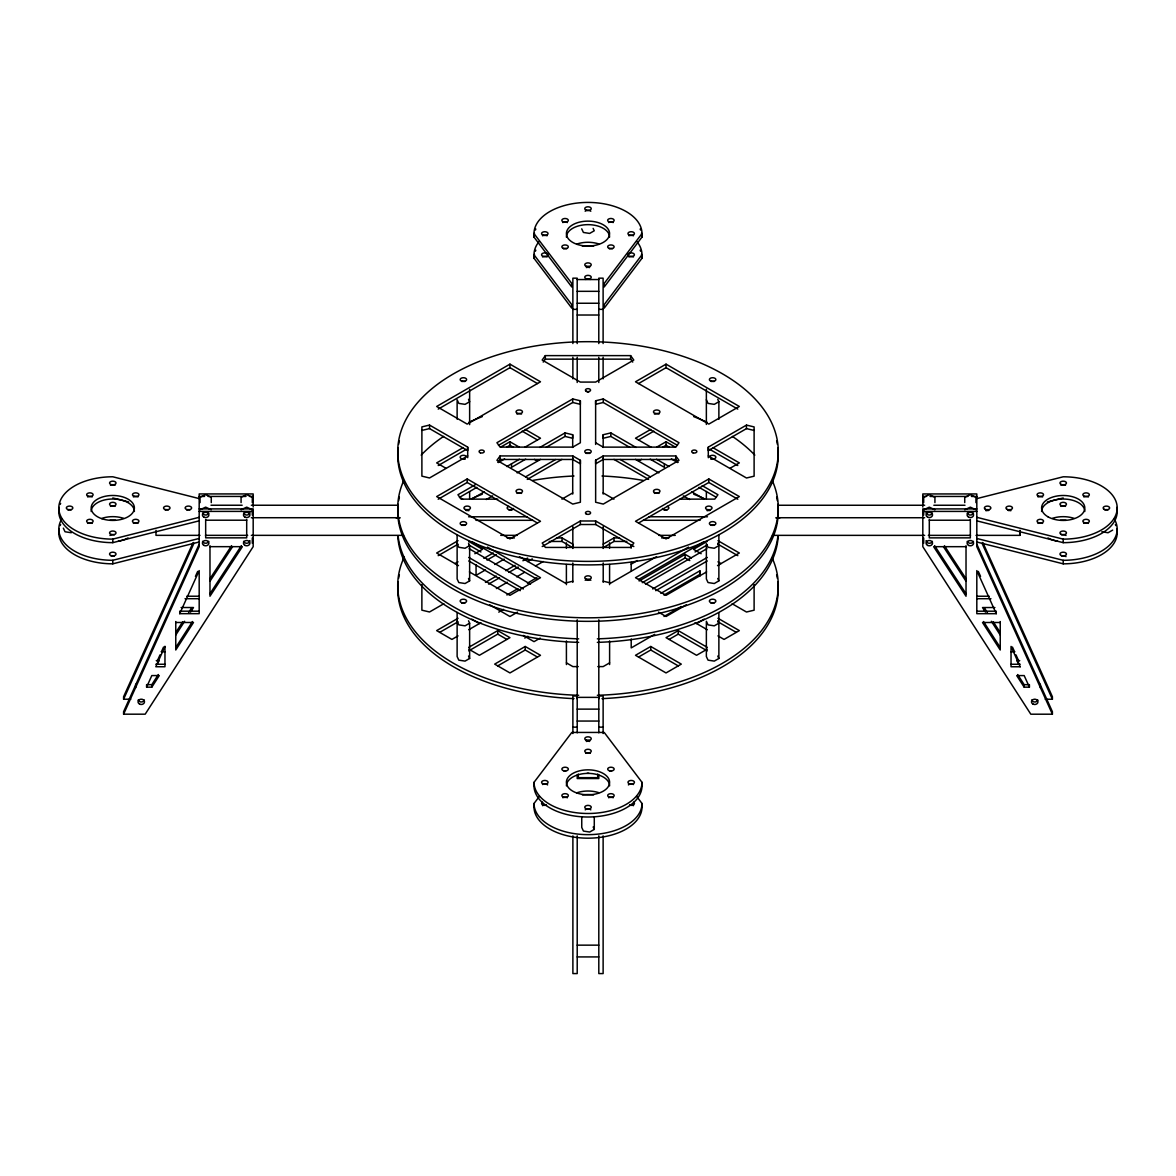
<?xml version="1.0" encoding="UTF-8"?>
<svg xmlns="http://www.w3.org/2000/svg" width="1176" height="1176" viewBox="0 0 1176 1176"><rect width="100%" height="100%" fill="white"/><g stroke="black" fill="none" stroke-linecap="round" stroke-linejoin="round"><path stroke-width="1.5" d="M572.815 582.37L572.815 563.025M572.83 548.472L572.83 526.642M577.21 698.867L577.21 619.796M598.805 698.867L598.805 619.796M603.17 494.067L603.185 458.361M603.185 447.453L603.185 434.738L610.829 432.9L636.025 447.439M976.007 535.359L1020.018 535.359L1020.018 530.655M193.187 542.474L123.598 696.721L123.598 699.22L130.786 699.22M123.598 699.22L193.937 543.312M199.185 544.165L123.598 711.686L123.598 714.185L145.192 714.185L253.178 546.664L253.178 508.899L199.185 508.899M123.598 714.185L199.185 546.664L199.185 493.935L253.178 493.935L253.178 507.003M157.202 661.132L160.024 654.87M161.435 651.739L163.552 647.05M195.436 576.387L197.686 571.418M146.588 687.151L151.822 675.568L159.289 675.568L151.822 687.151L146.588 687.151L146.588 684.653L151.822 684.653L158.348 674.524M179.737 613.666L199.185 570.595L199.185 613.666L179.737 613.666L179.737 611.182L199.185 611.182M175.768 632.541L182.662 621.839M188.572 612.667L191.526 608.08M157.422 663.499L159.289 660.603L156.29 660.603M175.768 635.025L184.632 621.281M190.541 612.108L193.496 607.522L181.089 607.522M175.768 647.506L192.511 621.516M209.975 578.754L231.584 545.723M209.975 581.253L232.554 546.708M209.975 593.718L241.389 545.664M545.326 355.622L542.165 360.032L580.341 382.082L595.615 382.082L633.79 360.032L630.63 355.622L545.326 355.622L545.326 359.15L543.209 362.09M500.094 455.935L496.933 460.33L572.741 504.078L580.385 502.24L580.371 460.301L572.8 455.935L500.094 455.935L500.094 459.463L497.992 462.389M641.978 233.583L604.185 283.46L604.185 286.988L641.978 237.111L641.978 233.583A53.993 31.179 0 0 0 587.985 202.419A53.993 31.179 0 0 0 533.992 233.583L533.992 237.111L571.786 286.988L571.786 283.46L533.992 233.583M641.978 254.751L604.185 304.628L604.185 308.156L641.978 258.279L641.978 254.751A53.993 31.179 0 0 0 637.171 241.889M534.022 782.319L571.815 732.442L604.214 732.442L642.008 782.319L642.008 785.847A53.993 31.179 0 0 1 588.015 817.011A53.993 31.179 0 0 1 534.022 785.847L534.022 782.319A53.993 31.179 0 0 0 588.015 813.498A53.993 31.179 0 0 0 642.008 782.319M636.613 796.358L642.008 803.473L642.008 807.001A53.993 31.179 0 0 1 588.015 838.179A53.993 31.179 0 0 1 534.022 807.001L534.022 803.473L539.416 796.358M509.958 364.148L436.663 406.47L467.195 424.11L540.504 381.788L509.958 364.148L509.958 367.676L438.222 409.101M463.168 447.6L436.663 462.903L445.822 468.195M438.222 465.534L466.299 449.32M467.695 455.92L429.519 477.97L421.89 476.148L421.89 426.888L429.519 425.065L467.695 447.115L467.695 457.685M572.712 398.958L496.933 442.705L500.094 447.115L572.8 447.115L580.356 442.764L580.341 400.781L572.712 398.958L572.712 402.486L498.506 445.322M500.608 447.145L509.958 441.75L519.13 447.042M506.841 447.071L509.958 445.278L513.015 447.042M467.195 478.955L436.663 496.581L509.958 538.902L540.504 521.277L467.195 478.955L467.195 482.483L537.388 522.997M666.042 364.148L635.496 381.788L708.805 424.11L739.337 406.47L666.042 364.148L666.042 367.676L737.778 409.101M498.389 462.535L504.636 458.934M524.908 447.218L540.504 438.222L525.231 429.402M438.192 499.227L467.195 482.483M638.553 383.552L666.042 367.676M475.28 484.733L457.949 494.728L461.11 499.139L497.771 499.139M506.797 466.534L519.395 459.257M539.857 447.453L565.039 432.9L572.683 434.738L572.683 447.453M459.522 497.345L476.853 487.349M525.687 459.155L511.516 467.328L511.516 463.8M546.149 447.336L565.039 436.428L572.683 438.266L572.683 434.738M471.885 499.006L484.365 491.788M517.117 472.884L540.504 459.375M486.305 499.521L492.612 495.875M525.687 476.78L555.587 459.522M527.26 479.411L561.893 459.404M595.644 460.301L603.2 455.95L675.832 455.95L678.993 460.36L603.288 504.078L595.644 502.24L595.644 460.301L595.644 463.829L603.2 459.463L675.832 459.478L677.935 462.418M458.037 540.666L436.663 553.014L458.493 565.627M650.769 429.402L635.496 438.222L651.092 447.218M438.192 555.66L458.037 544.194M638.553 439.986L653.827 431.166M468.518 543.194L469.636 545.605L465.064 548.251L458.802 547.281L457.126 543.665M717.757 399.311L718.874 401.722L714.288 404.353L708.04 403.397L706.364 399.781M561.937 499.139L572.727 492.906M454.98 563.598L458.037 561.834M656.87 447.042L666.042 441.75L675.391 447.145M474.839 553.72L482.469 549.31L468.724 541.386M638.553 461.139L641.596 459.375M662.985 447.042L666.042 445.278L669.159 447.071M483.865 558.38L493.244 552.955M486.996 560.099L496.36 554.69M485.438 569.934L476.074 575.343L476.06 564.656M494.817 564.524L504.181 559.115M469.636 545.605L469.636 580.87L465.064 583.516L458.802 582.546L457.126 578.945L457.126 534.86M580.385 520.983L542.21 543.033L545.37 547.428L630.674 547.443L633.835 543.033L595.659 520.983L580.385 520.983L580.385 524.511L542.21 546.546M754.11 430.445L746.481 428.623L708.29 450.658L708.29 447.13L746.481 425.095L754.11 426.917L754.11 476.177L746.481 478L708.305 455.95M443.837 603.729L429.519 611.99L421.875 610.168L421.875 584.634M485.453 582.399L496.375 576.093M505.754 570.683L515.117 565.274M522.923 560.761L527.612 558.056M488.569 584.119L499.506 577.813M508.87 572.403L518.249 566.994M527.612 561.584L532.302 558.879M496.39 588.559L507.312 582.252M516.69 576.843L524.496 572.33M535.418 566.024L543.239 561.511M458.037 618.267L436.649 630.615L451.922 639.421L458.037 635.893M439.706 632.365L458.037 621.795M506.871 594.968L517.94 588.588M527.421 583.12L536.903 577.636M708.805 478.955L635.496 521.277L666.042 538.902L739.337 496.581L708.805 478.955L708.805 482.483L638.612 522.997M730.178 468.195L739.337 462.903L712.832 447.6M603.215 544.135L614.019 537.917L619.517 537.917M468.518 620.781L469.636 623.192L465.064 625.838L458.802 624.868L457.126 621.266M603.215 547.663L614.019 541.43L626.837 541.445M498.756 612.137L503.519 609.389M468.724 629.733L480.94 622.677M517.602 612.093L509.958 616.503L489.686 604.787M468.724 647.359L497.742 630.615L509.958 637.657L479.411 655.297L468.724 649.123M468.724 650.887L497.742 634.129L506.9 639.421M631.189 564.142L637.348 560.585M469.636 623.192L469.636 658.472L465.064 661.103L458.802 660.148L457.126 656.531L457.126 612.446M656.546 556.63L610.859 583.017L603.215 581.194M524.761 638.053L527.848 636.275M688.519 547.09L635.496 577.695L666.042 595.335L706.585 571.918M638.612 579.43L704.115 541.607M525.231 646.477L494.684 664.117L509.958 672.937L540.504 655.297L525.231 646.477L525.231 650.005L497.742 665.881M707.261 541.386L693.517 549.31L701.161 553.72M540.181 638.098L534.022 641.655L523.217 635.422M639.097 580.973L685.152 554.381L691.326 557.938M695.045 551.956L707.261 544.914M642.272 582.664L685.152 557.909L689.783 560.585M645.521 584.163L706.923 548.707M652.651 588.955L707.232 557.439M655.767 590.69L707.232 560.967M660.868 593.365L699.896 570.816L699.896 576.166M663.984 595.085L699.896 574.344L699.896 570.816M717.507 565.627L739.337 553.014L717.963 540.666M718.874 535.021L718.874 580.87L714.288 583.516L708.04 582.546L706.364 578.945L706.364 543.665L708.04 547.281L714.288 548.251L718.874 545.605L717.757 543.194M663.999 616.503L681.183 606.581M686.314 604.787L666.042 616.503L658.398 612.093M654.635 634.379L631.203 647.903L631.203 638.965M609.609 662.867L603.141 666.601L597.805 666.601M650.754 646.477L635.496 655.297L666.028 672.937L681.301 664.117L650.754 646.477L650.754 650.005L678.243 665.881M707.261 647.359L678.243 630.615L666.028 637.657L696.574 655.297L707.261 649.123M638.539 657.061L650.754 650.005M669.085 639.421L678.243 634.129L707.261 650.887M696.574 623.559L704.203 619.149M718.874 612.622L718.874 658.472L714.288 661.103L708.04 660.148L706.364 656.531L706.364 621.266L708.04 624.868L714.288 625.838L718.874 623.192L717.757 620.781M594.277 817.041L594.277 829.389L589.69 832.035L583.428 831.065L581.752 827.448L581.752 816.864M1112.658 530.097L1108.071 532.743L1101.824 531.773M200.052 509.781L205.668 507.135L211.268 509.781M241.08 509.781L246.695 507.135L252.311 509.781L252.311 515.073M964.732 509.796L970.332 507.15L975.948 509.796M199.185 498.595L112.793 476.78A53.993 31.179 0 0 0 58.8 507.959A53.993 31.179 0 0 0 112.793 539.122L199.185 517.308M59.256 507.415A53.993 31.179 0 0 0 112.793 542.65L199.185 520.836M61.667 519.101A53.993 31.179 0 0 0 112.793 560.29L199.185 538.461M59.256 528.568A53.993 31.179 0 0 0 112.793 563.818L199.185 541.989M976.815 498.609L1063.207 476.795A53.993 31.179 0 0 1 1117.2 507.973A53.993 31.179 0 0 1 1063.207 539.137L976.815 517.322M1047.346 501.961L1063.207 497.962M421.89 430.416L429.519 428.593L467.695 450.643L467.695 447.115M677.435 445.337L603.259 402.486L595.629 404.309L595.629 400.781L603.259 398.958L679.008 442.72L675.847 447.13L603.2 447.13L595.629 442.764M629.719 447.336L610.829 436.428L603.185 438.266L603.185 434.738M508.782 509.855L512.016 509.855M663.984 509.87L667.218 509.87M572.815 581.223L565.171 583.046L519.483 556.66M577.195 279.55L598.79 279.55M577.195 291.325L598.79 291.325M577.195 303.246L598.79 303.246M572.874 309.347L577.195 309.347M598.79 309.347L603.112 309.347M577.195 315.021L598.79 315.021M545.326 359.15L630.63 359.15L632.747 362.09M500.094 459.463L572.8 459.463L580.371 463.829L580.371 460.301M199.185 496.434L204.58 496.434M208.181 496.434L245.975 496.434M249.577 496.434L253.178 496.434M922.822 496.448L926.423 496.448M930.025 496.448L967.819 496.448M971.42 496.448L976.815 496.448M679.948 499.139L714.773 499.124L717.948 494.728L702.19 485.629M211.004 505.239L242.168 505.239M251.341 505.239L398.032 505.239M777.968 505.254L924.659 505.254M933.832 505.254L964.996 505.254M976.815 508.914L922.822 508.914L922.822 546.678L1030.808 714.2L1052.402 714.2L1052.402 711.7L976.815 544.179M199.185 511.398L253.178 511.398M922.822 511.413L976.815 511.413M468.607 516.793L527.23 516.779M648.829 516.764L707.452 516.779M251.341 517.719L399.869 517.719M776.131 517.734L924.659 517.734M396.209 517.969L399.869 517.969M776.131 517.984L779.791 517.984M205.668 520.204L246.695 520.204M929.305 520.218L970.332 520.218M475.927 520.321L532.728 520.307M643.331 520.277L700.132 520.292M580.385 524.511L595.659 524.511L633.835 546.561M199.994 535.345L155.982 535.345L155.982 530.317M205.491 535.345L247.68 535.345M251.341 535.345L403.544 535.345M500.726 535.345L517.234 535.345M658.766 535.359L675.274 535.359M772.456 535.359L924.659 535.359M928.32 535.359L970.509 535.359M507.076 537.947L514.397 537.947M556.542 537.932L562.04 537.932L572.83 544.165L572.83 547.693L562.04 541.46L549.207 541.46M661.647 537.917L668.982 537.917M209.975 546.664L242.374 546.664L209.975 596.217L209.975 545.723M966.025 546.678L933.626 546.678L966.025 596.232L966.025 545.737M186.808 596.217L199.185 596.217M976.815 596.232L989.192 596.232M185.044 598.702L199.185 598.702M976.815 598.716L990.956 598.716M994.911 607.536L982.504 607.536L985.459 612.123M976.815 611.197L996.263 611.197L996.263 613.681L976.815 613.681L976.815 570.61L996.263 613.681M175.768 622.486L193.496 622.486L175.768 649.99L175.768 621.531M1000.232 622.501L982.504 622.501L1000.232 650.005L1000.232 621.545M161.303 651.783L164.963 651.783M1011.037 651.798L1014.697 651.798M1019.71 660.618L1016.711 660.618L1018.578 663.514M155.791 664.249L164.963 664.249M1011.037 664.264L1020.209 664.264M578.239 666.601L572.903 666.601L566.42 662.867M1017.652 674.539L1024.178 684.667L1029.412 684.667L1029.412 687.166L1024.178 687.166L1016.711 675.583L1024.178 675.583L1029.412 687.166M577.21 697.368L598.805 697.368M1045.214 699.235L1052.402 699.235L1052.402 696.736L982.813 542.489M577.21 709.128L598.805 709.128M577.21 721.05L598.805 721.05M572.888 727.15L577.21 727.15M598.805 727.15L603.126 727.15M577.21 945.151L598.805 945.151M577.21 956.926L598.805 956.926M71.28 532.728L65.018 531.758L63.342 528.142M572.712 402.486L580.341 404.309L580.341 400.781M976.815 520.85L1063.207 542.665A53.993 31.179 0 0 0 1116.744 507.429M976.815 538.476L1063.207 560.305A53.993 31.179 0 0 0 1114.333 519.116M976.815 542.004L1063.207 563.833A53.993 31.179 0 0 0 1116.744 528.583M112.793 497.948L128.654 501.946M934.92 509.796L929.305 507.15L923.689 509.796L923.689 515.088M709.701 449.32L737.778 465.534M671.364 458.934L677.611 462.535M509.958 367.676L537.447 383.552M708.805 482.483L737.808 499.227M656.487 459.257L669.085 466.519M650.196 459.155L664.352 467.328L664.352 463.8M699.029 487.334L716.375 497.345M635.496 459.375L658.883 472.884M691.635 491.788L704.115 499.006M620.281 459.522L650.196 476.78M683.271 495.875L689.577 499.506M613.975 459.404L648.608 479.396M522.173 431.166L537.447 439.986M717.963 544.194L737.808 555.66M603.17 492.906L613.96 499.139M717.963 561.834L721.02 563.598M534.404 459.375L537.447 461.139M732.163 603.758L746.481 612.02L754.11 610.197L754.11 584.648M717.948 618.267L739.337 630.615L724.063 639.421L717.948 635.893M717.948 621.795L736.279 632.365M695.045 622.677L707.261 629.733M459.566 497.286L462.624 499.05M487.481 547.09L540.504 577.695L509.958 595.335L469.415 571.918M471.885 541.607L537.388 579.43M468.724 544.914L480.94 551.956M469.121 548.722L530.523 584.193M468.768 557.439L523.349 588.955M468.768 560.967L520.233 590.69M471.782 619.149L479.411 623.559M525.231 650.005L537.447 657.061M533.992 254.751L571.786 304.628L571.786 308.156L533.992 258.279L533.992 254.751A53.993 31.179 0 0 1 538.814 241.889M944.416 545.737L966.025 578.768M943.446 546.722L966.025 581.267M934.611 545.679L966.025 593.733M984.474 608.095L987.428 612.681M993.338 621.854L1000.232 632.556M991.368 621.295L1000.232 635.04M983.489 621.531L1000.232 647.52M593.13 228.364L594.247 230.775L589.661 233.421L583.399 232.451L581.723 228.835M717.757 578.46L718.874 580.87M717.757 656.061L718.874 658.472M468.518 399.311L469.636 401.722L465.064 404.353L458.802 403.397L457.126 399.781L457.126 419.17M593.16 826.978L594.277 829.389M468.518 578.46L469.636 580.87M468.518 656.061L469.636 658.472M982.063 543.327L1052.402 699.235M1052.402 714.2L976.815 546.678L976.815 493.949L922.822 493.949L922.822 507.018M978.314 571.433L980.563 576.402M1012.448 647.065L1014.565 651.754M1015.976 654.885L1018.798 661.147M708.29 447.13L708.305 457.714M631.174 544.591L631.174 548.148M631.189 562.407L631.189 571.301M609.58 542.812L609.58 548.266M609.58 564.524L609.594 584.648M609.609 640.92L609.609 664.572M595.629 400.781L595.629 444.455M572.697 458.361L572.712 494.067M566.391 542.812L566.391 548.266M566.391 564.524L566.391 584.648M566.406 640.92L566.42 664.572M1063.207 539.137L1063.207 542.665M1063.207 560.305L1063.207 563.833M1040.348 684.241L1040.348 687.769M1024.178 684.667L1024.178 687.166M1020.018 530.332L1020.018 535.359M975.948 502.608L975.948 497.33L970.332 494.684L964.732 497.33L964.732 502.608M970.332 519.498L970.332 537.858L929.305 537.858L929.305 519.498M934.92 502.608L934.92 497.33L929.305 494.684L923.689 497.33L923.689 502.608M923.689 538.005L923.689 543.297M746.481 425.095L746.481 428.623M718.874 401.722L718.874 419.347M706.364 389.197L706.364 424.462M706.364 491.48L706.364 498.536M685.152 554.381L685.152 557.909M678.243 630.615L678.243 634.129M675.832 455.95L675.832 459.478M666.042 441.75L666.042 445.278M630.63 355.622L630.63 359.15M614.019 537.917L614.019 541.43M610.829 432.9L610.829 436.428M603.112 343.539L603.112 278.168L598.79 278.168L598.79 343.568M603.112 357.313L603.112 378.848M603.259 398.958L603.259 402.486M603.2 455.95L603.2 459.463M603.215 526.613L603.215 548.442M603.215 562.995L603.215 582.34M603.126 733.53L603.126 695.986L598.805 695.986L598.805 732.824M603.126 835.871L603.126 973.581L598.805 973.581L598.805 835.871M598.79 357.313L598.79 382.494M598.805 774.896L598.805 778.541L577.21 778.541L577.21 774.896M597.731 774.014L597.731 777.659L578.298 777.659L578.298 774.014M595.659 520.983L595.659 524.511M577.195 343.568L577.195 278.168L572.874 278.168L572.874 343.539M577.195 357.313L577.195 382.494M577.21 732.824L577.21 695.986L572.888 695.986L572.888 733.53M577.21 835.871L577.21 973.581L572.888 973.581L572.888 835.871M572.874 357.313L572.874 378.848M572.8 455.935L572.8 459.463M565.039 432.9L565.039 436.428M562.04 537.932L562.04 541.46M509.958 441.75L509.958 445.278M497.742 630.615L497.742 634.129M469.636 389.374L469.636 424.639M469.636 491.641L469.636 498.697M429.519 425.065L429.519 428.593M252.311 502.608L252.311 497.316L246.695 494.67L241.08 497.316L241.08 502.608M252.311 537.991L252.311 543.283M246.695 519.483L246.695 537.844L205.668 537.844L205.668 519.483M211.268 502.608L211.268 497.316L205.668 494.67L200.052 497.316L200.052 502.608M151.822 684.653L151.822 687.151M135.652 684.226L135.652 687.754M112.793 539.122L112.793 542.65M112.793 560.29L112.793 563.818M144.398 700.029A3.234 2.646 0 0 1 138.136 700.029M208.784 541.327A3.234 2.646 0 0 1 202.537 541.327M249.929 540.637A3.234 2.646 0 0 1 243.564 541.327M249.929 512.427A3.234 2.646 0 0 1 243.564 513.104M208.784 513.104A3.234 2.646 0 0 1 202.537 513.104M1037.864 700.043A3.234 2.646 0 0 1 1031.602 700.043M973.463 541.342A3.234 2.646 0 0 1 967.216 541.342M932.436 541.342A3.234 2.646 0 0 1 926.071 540.651M932.436 513.118A3.234 2.646 0 0 1 926.071 512.442M973.463 513.118A3.234 2.646 0 0 1 967.216 513.118M461.771 381.494A3.234 1.867 0 0 1 465.005 381.494M710.995 525.378A3.234 1.867 0 0 1 714.229 525.378M710.995 381.494A3.234 1.867 0 0 1 714.229 381.494M461.771 525.378A3.234 1.867 0 0 1 465.005 525.378M461.771 602.979A3.234 1.867 0 0 1 465.005 602.979M461.771 459.081A3.234 1.867 0 0 1 465.005 459.081M710.995 459.081A3.234 1.867 0 0 1 714.229 459.081M710.995 602.979A3.234 1.867 0 0 1 714.229 602.979M585.207 809.852A3.234 1.867 0 0 1 590.822 809.852M67.973 509.855A3.234 1.867 0 0 1 71.222 509.855M585.178 211.239A3.234 1.867 0 0 1 590.793 211.239M1104.778 509.87A3.234 1.867 0 0 1 1108.027 509.87M60.211 504.401A53.993 31.179 0 0 1 60.637 503.416M165.169 509.855A3.234 1.867 0 0 1 168.403 509.855M186.749 509.87A3.234 1.867 0 0 1 189.998 509.855M133.403 496.933A3.234 1.867 0 0 1 137.989 496.933M133.403 523.379A3.234 1.867 0 0 1 137.989 523.379M87.597 523.379A3.234 1.867 0 0 1 92.184 523.379M87.597 496.933A3.234 1.867 0 0 1 92.184 496.933M109.985 535.477A3.234 1.867 0 0 1 114.41 534.801M110.5 485.218A3.234 1.867 0 0 1 115.086 485.218M91.199 511.486A21.594 12.466 0 0 1 112.793 499.006A21.594 12.466 0 0 1 134.387 511.486M128.066 537.932A21.594 12.466 0 0 1 118.379 541.151M101.989 518.322A21.594 12.466 0 0 1 123.598 518.322M60.211 525.569A53.993 31.179 0 0 1 60.637 524.57M111.176 555.954A3.234 1.867 0 0 1 114.41 555.954M110.5 506.386A3.234 1.867 0 0 1 115.086 506.386M109.971 520.277A21.594 12.466 0 0 1 115.616 520.277M585.721 753.346A3.234 1.867 0 0 1 590.308 753.346M586.368 740.586A3.234 1.867 0 0 1 589.632 740.586M564.26 770.809A3.234 1.867 0 0 1 565.95 770.809M610.079 770.809A3.234 1.867 0 0 1 611.755 770.809M608.624 797.754A3.234 1.867 0 0 1 613.21 797.754M562.819 797.754A3.234 1.867 0 0 1 567.391 797.754M628.396 784.907A3.234 1.867 0 0 1 633.496 784.524M542.533 784.524A3.234 1.867 0 0 1 547.619 784.907M566.42 785.847A21.594 12.466 0 0 1 588.015 773.382A21.594 12.466 0 0 1 609.609 785.847M642.008 803.473A53.993 31.179 0 0 1 588.015 834.651A53.993 31.179 0 0 1 534.022 803.473M633.496 802.164A3.234 1.867 0 0 1 633.776 804.619A3.234 1.867 0 0 1 629.586 805.104M546.443 805.104A3.234 1.867 0 0 1 542.254 804.619A3.234 1.867 0 0 1 542.533 802.164M577.21 792.683A21.594 12.466 0 0 1 598.805 792.683M629.586 805.384A3.234 1.867 0 0 1 633.496 805.678M542.533 805.678A3.234 1.867 0 0 1 546.443 805.384M582.429 794.961A21.594 12.466 0 0 1 593.601 794.961M1007.597 509.87A3.234 1.867 0 0 1 1010.831 509.87M985.973 509.884A3.234 1.867 0 0 1 989.237 509.87M1038.011 523.394A3.234 1.867 0 0 1 1042.598 523.394M1038.011 496.948A3.234 1.867 0 0 1 1042.598 496.948M1083.816 496.948A3.234 1.867 0 0 1 1088.403 496.948M1083.816 523.394A3.234 1.867 0 0 1 1088.403 523.394M1060.914 485.232A3.234 1.867 0 0 1 1065.5 485.232M1061.59 534.815A3.234 1.867 0 0 1 1066.015 535.492M1041.613 511.501A21.594 12.466 0 0 1 1063.207 499.021A21.594 12.466 0 0 1 1084.801 511.501M1057.621 541.166A21.594 12.466 0 0 1 1047.934 537.947M1052.402 518.337A21.594 12.466 0 0 1 1074.011 518.337M1115.362 524.584A53.993 31.179 0 0 1 1115.789 525.584M1060.914 506.4A3.234 1.867 0 0 1 1065.5 506.4M1061.59 555.969A3.234 1.867 0 0 1 1066.015 556.66M1060.385 520.292A21.594 12.466 0 0 1 1066.029 520.292M533.992 237.111A53.993 31.179 0 0 1 534.463 233.039M535.403 230.04A53.993 31.179 0 0 1 535.83 229.041M640.141 229.041A53.993 31.179 0 0 1 640.567 230.04M641.523 233.039A53.993 31.179 0 0 1 641.978 237.111M586.368 266.673A3.234 1.867 0 0 1 589.602 266.673M585.692 279.432A3.234 1.867 0 0 1 590.279 279.432M609.271 248.724A3.234 1.867 0 0 1 612.52 248.724M563.466 248.724A3.234 1.867 0 0 1 566.7 248.724M562.789 222.558A3.234 1.867 0 0 1 567.376 222.558M608.609 222.558A3.234 1.867 0 0 1 613.181 222.558M542.504 235.788A3.234 1.867 0 0 1 547.09 235.788M628.895 235.788A3.234 1.867 0 0 1 633.467 235.788M566.391 237.111A21.594 12.466 0 0 1 587.985 224.645A21.594 12.466 0 0 1 609.58 237.111M548.031 254.751A3.234 1.867 0 0 1 543.68 256.5A3.234 1.867 0 0 1 542.312 253.546A3.234 1.867 0 0 1 547.604 253.81M628.381 253.81A3.234 1.867 0 0 1 633.658 253.546A3.234 1.867 0 0 1 632.291 256.5A3.234 1.867 0 0 1 627.94 254.751M577.195 243.946A21.594 12.466 0 0 1 598.79 243.946M533.992 258.279A53.993 31.179 0 0 1 534.463 254.207M535.403 251.194A53.993 31.179 0 0 1 535.83 250.209M640.141 250.209A53.993 31.179 0 0 1 640.567 251.194M641.523 254.207A53.993 31.179 0 0 1 641.978 258.279M542.504 256.956A3.234 1.867 0 0 1 547.09 256.956M628.895 256.956A3.234 1.867 0 0 1 633.467 256.956M582.399 246.225A21.594 12.466 0 0 1 593.571 246.225M586.368 267.569A3.234 1.867 0 0 1 589.602 267.569M585.207 580.297A3.234 1.867 0 0 1 590.822 580.297M588.853 773.235A3.234 1.867 0 0 1 587.177 773.235M587.177 580.297A3.234 1.867 0 0 1 588.853 580.297M586.368 741.468A3.234 1.867 0 0 1 589.617 741.453M465.578 509.855A3.234 1.867 0 0 1 468.827 509.855M466.358 510.56A3.234 1.867 0 0 1 468.827 510.737M707.173 509.884A3.234 1.867 0 0 1 710.422 509.884M707.173 510.751A3.234 1.867 0 0 1 709.643 510.575M1008.376 510.575A3.234 1.867 0 0 1 1010.831 510.751M985.973 510.766A3.234 1.867 0 0 1 988.428 510.56M777.85 581.899A190.277 109.853 0 0 1 601.994 698.632M573.991 698.632A190.277 109.853 0 0 1 398.135 581.899M398.635 578.313A190.277 109.853 0 0 1 399.355 574.741M776.63 574.741A190.277 109.853 0 0 1 777.351 578.313M772.309 558.277A190.277 109.853 0 0 1 597.335 695.281M578.651 695.281A190.277 109.853 0 0 1 404.206 557.115M472.164 498.404A190.277 109.853 0 0 1 482.292 494.214M532.757 480.425A190.277 109.853 0 0 1 573.991 476.001M601.994 476.001A190.277 109.853 0 0 1 643.228 480.425M693.708 494.214A190.277 109.853 0 0 1 703.821 498.404M777.865 447.88A190.277 109.853 0 0 1 588 564.906A190.277 109.853 0 0 1 398.135 447.88M398.649 444.293A190.277 109.853 0 0 1 399.355 440.721M776.645 440.721A190.277 109.853 0 0 1 777.351 444.293M586.383 453.436A3.234 1.867 0 0 1 589.617 453.436M587.309 392.211A2.587 1.499 0 0 1 588.647 392.211M516.955 414.04A3.234 1.867 0 0 1 521.541 414.04M516.984 493.405A3.234 1.867 0 0 1 521.571 493.405M654.429 493.405A3.234 1.867 0 0 1 659.016 493.405M654.429 414.055A3.234 1.867 0 0 1 659.016 414.055M778.174 536.241A190.277 109.853 0 0 1 597.335 642.361M578.665 642.361A190.277 109.853 0 0 1 397.826 536.241M465.005 458.802A3.234 1.867 0 0 1 460.448 457.964A3.234 1.867 0 0 1 462.271 455.421A3.234 1.867 0 0 1 466.519 456.685M777.865 536.3A190.277 109.853 0 0 1 597.335 638.847M578.665 638.847A190.277 109.853 0 0 1 398.135 536.3M709.481 456.685A3.234 1.867 0 0 1 713.729 455.421A3.234 1.867 0 0 1 715.552 457.964A3.234 1.867 0 0 1 710.995 458.802M777.865 504.298A190.277 109.853 0 0 1 588 621.34A190.277 109.853 0 0 1 398.135 504.298M398.649 500.726A190.277 109.853 0 0 1 399.355 497.154M776.645 497.154A190.277 109.853 0 0 1 777.351 500.726M772.309 480.69A190.277 109.853 0 0 1 588 617.812A190.277 109.853 0 0 1 403.691 480.69M421.184 455.127A190.277 109.853 0 0 1 443.587 436.428M468.901 422.287A190.277 109.853 0 0 1 482.292 416.627M693.708 416.627A190.277 109.853 0 0 1 707.099 422.287M732.413 436.428A190.277 109.853 0 0 1 754.816 455.127M513.53 508.444A3.234 1.867 0 0 1 508.429 509.443A3.234 1.867 0 0 1 508.782 506.327M667.218 506.341A3.234 1.867 0 0 1 667.571 509.458A3.234 1.867 0 0 1 662.47 508.458M164.963 646.418L155.791 666.748L164.963 666.748L164.963 646.418M1020.209 666.763L1011.037 666.763L1011.037 646.433L1020.209 666.763M927.688 517.22A3.234 2.646 0 0 0 932.539 514.926A3.234 2.646 0 0 0 927.688 512.648A3.234 2.646 0 0 0 927.688 517.22M1033.116 704.145A3.234 2.646 0 0 0 1037.967 701.851A3.234 2.646 0 0 0 1033.116 699.558A3.234 2.646 0 0 0 1033.116 704.145M968.715 545.443A3.234 2.646 0 0 0 973.581 543.15A3.234 2.646 0 0 0 968.715 540.857A3.234 2.646 0 0 0 968.715 545.443M927.688 545.443A3.234 2.646 0 0 0 932.539 543.15A3.234 2.646 0 0 0 927.688 540.857A3.234 2.646 0 0 0 927.688 545.443M968.715 517.22A3.234 2.646 0 0 0 973.581 514.926A3.234 2.646 0 0 0 968.715 512.648A3.234 2.646 0 0 0 968.715 517.22M204.036 545.429A3.234 2.646 0 0 0 208.902 543.136A3.234 2.646 0 0 0 204.036 540.842A3.234 2.646 0 0 0 204.036 545.429M245.078 545.429A3.234 2.646 0 0 0 249.929 543.136A3.234 2.646 0 0 0 245.078 540.842A3.234 2.646 0 0 0 245.078 545.429M204.036 517.205A3.234 2.646 0 0 0 208.902 514.912A3.234 2.646 0 0 0 204.036 512.633A3.234 2.646 0 0 0 204.036 517.205M245.078 517.205A3.234 2.646 0 0 0 249.929 514.912A3.234 2.646 0 0 0 245.078 512.633A3.234 2.646 0 0 0 245.078 517.205M139.65 704.13A3.234 2.646 0 0 0 144.501 701.837A3.234 2.646 0 0 0 139.65 699.544A3.234 2.646 0 0 0 139.65 704.13M186.763 509.575A3.234 1.867 0 0 0 191.629 507.959A3.234 1.867 0 0 0 186.763 506.327A3.234 1.867 0 0 0 186.763 509.575M134.079 496.345A3.234 1.867 0 0 0 138.944 494.728A3.234 1.867 0 0 0 134.079 493.111A3.234 1.867 0 0 0 134.079 496.345M134.079 522.805A3.234 1.867 0 0 0 138.944 521.174A3.234 1.867 0 0 0 134.079 519.557A3.234 1.867 0 0 0 134.079 522.805M165.169 509.575A3.234 1.867 0 0 0 170.02 507.959A3.234 1.867 0 0 0 165.169 506.327A3.234 1.867 0 0 0 165.169 509.575M88.259 522.805A3.234 1.867 0 0 0 93.124 521.174A3.234 1.867 0 0 0 88.259 519.557A3.234 1.867 0 0 0 88.259 522.805M88.259 496.345A3.234 1.867 0 0 0 93.124 494.728A3.234 1.867 0 0 0 88.259 493.111A3.234 1.867 0 0 0 88.259 496.345M67.973 509.575A3.234 1.867 0 0 0 72.838 507.959A3.234 1.867 0 0 0 67.973 506.327A3.234 1.867 0 0 0 67.973 509.575M111.176 534.507A3.234 1.867 0 0 0 116.027 532.89A3.234 1.867 0 0 0 111.176 531.273A3.234 1.867 0 0 0 111.176 534.507M111.176 484.63A3.234 1.867 0 0 0 116.027 483.013A3.234 1.867 0 0 0 111.176 481.396A3.234 1.867 0 0 0 111.176 484.63M101.989 518.748A21.594 12.466 0 0 0 134.387 507.959A21.594 12.466 0 0 0 101.989 497.154A21.594 12.466 0 0 0 101.989 518.748M111.176 555.675A3.234 1.867 0 0 0 116.027 554.058A3.234 1.867 0 0 0 111.176 552.426A3.234 1.867 0 0 0 111.176 555.675M111.176 505.798A3.234 1.867 0 0 0 116.027 504.181A3.234 1.867 0 0 0 111.176 502.564A3.234 1.867 0 0 0 111.176 505.798M586.398 740.292A3.234 1.867 0 0 0 591.249 738.675A3.234 1.867 0 0 0 586.398 737.058A3.234 1.867 0 0 0 586.398 740.292M563.48 770.706A3.234 1.867 0 0 0 568.346 769.089A3.234 1.867 0 0 0 563.48 767.472A3.234 1.867 0 0 0 563.48 770.706M609.3 770.706A3.234 1.867 0 0 0 614.166 769.089A3.234 1.867 0 0 0 609.3 767.472A3.234 1.867 0 0 0 609.3 770.706M586.398 752.772A3.234 1.867 0 0 0 591.249 751.141A3.234 1.867 0 0 0 586.398 749.524A3.234 1.867 0 0 0 586.398 752.772M609.3 797.166A3.234 1.867 0 0 0 614.166 795.549A3.234 1.867 0 0 0 609.3 793.918A3.234 1.867 0 0 0 609.3 797.166M563.48 797.166A3.234 1.867 0 0 0 568.346 795.549A3.234 1.867 0 0 0 563.48 793.918A3.234 1.867 0 0 0 563.48 797.166M586.398 808.882A3.234 1.867 0 0 0 591.249 807.25A3.234 1.867 0 0 0 586.398 805.633A3.234 1.867 0 0 0 586.398 808.882M629.586 783.936A3.234 1.867 0 0 0 634.452 782.319A3.234 1.867 0 0 0 629.586 780.702A3.234 1.867 0 0 0 629.586 783.936M543.194 783.936A3.234 1.867 0 0 0 548.06 782.319A3.234 1.867 0 0 0 543.194 780.702A3.234 1.867 0 0 0 543.194 783.936M577.21 793.124A21.594 12.466 0 0 0 609.609 782.319A21.594 12.466 0 0 0 577.21 771.515A21.594 12.466 0 0 0 577.21 793.124M985.326 509.296A3.234 1.867 0 0 0 990.751 508.458A3.234 1.867 0 0 0 986.782 506.165A3.234 1.867 0 0 0 985.326 509.296M1038.011 522.511A3.234 1.867 0 0 0 1043.435 521.674A3.234 1.867 0 0 0 1039.466 519.38A3.234 1.867 0 0 0 1038.011 522.511M1038.011 496.066A3.234 1.867 0 0 0 1043.435 495.228A3.234 1.867 0 0 0 1039.466 492.935A3.234 1.867 0 0 0 1038.011 496.066M1006.921 509.296A3.234 1.867 0 0 0 1012.345 508.458A3.234 1.867 0 0 0 1008.376 506.165A3.234 1.867 0 0 0 1006.921 509.296M1083.816 496.066A3.234 1.867 0 0 0 1089.241 495.228A3.234 1.867 0 0 0 1085.272 492.935A3.234 1.867 0 0 0 1083.816 496.066M1083.816 522.511A3.234 1.867 0 0 0 1089.241 521.674A3.234 1.867 0 0 0 1085.272 519.38A3.234 1.867 0 0 0 1083.816 522.511M1104.117 509.296A3.234 1.867 0 0 0 1109.527 508.458A3.234 1.867 0 0 0 1105.558 506.165A3.234 1.867 0 0 0 1104.117 509.296M1060.914 484.35A3.234 1.867 0 0 0 1066.338 483.512A3.234 1.867 0 0 0 1062.369 481.219A3.234 1.867 0 0 0 1060.914 484.35M1060.914 534.227A3.234 1.867 0 0 0 1066.338 533.389A3.234 1.867 0 0 0 1062.369 531.096A3.234 1.867 0 0 0 1060.914 534.227M1047.934 516.779A21.594 12.466 0 0 0 1084.066 511.192A21.594 12.466 0 0 0 1057.621 495.919A21.594 12.466 0 0 0 1047.934 516.779M1060.914 505.518A3.234 1.867 0 0 0 1066.338 504.68A3.234 1.867 0 0 0 1062.369 502.387A3.234 1.867 0 0 0 1060.914 505.518M1060.914 555.395A3.234 1.867 0 0 0 1066.338 554.558A3.234 1.867 0 0 0 1062.369 552.264A3.234 1.867 0 0 0 1060.914 555.395M586.368 278.844A3.234 1.867 0 0 0 591.234 277.227A3.234 1.867 0 0 0 586.368 275.61A3.234 1.867 0 0 0 586.368 278.844M609.271 248.43A3.234 1.867 0 0 0 614.137 246.813A3.234 1.867 0 0 0 609.271 245.196A3.234 1.867 0 0 0 609.271 248.43M563.466 248.43A3.234 1.867 0 0 0 568.317 246.813A3.234 1.867 0 0 0 563.466 245.196A3.234 1.867 0 0 0 563.466 248.43M586.368 266.379A3.234 1.867 0 0 0 591.234 264.762A3.234 1.867 0 0 0 586.368 263.145A3.234 1.867 0 0 0 586.368 266.379M563.466 221.985A3.234 1.867 0 0 0 568.317 220.368A3.234 1.867 0 0 0 563.466 218.736A3.234 1.867 0 0 0 563.466 221.985M609.271 221.985A3.234 1.867 0 0 0 614.137 220.368A3.234 1.867 0 0 0 609.271 218.736A3.234 1.867 0 0 0 609.271 221.985M586.368 210.269A3.234 1.867 0 0 0 591.234 208.652A3.234 1.867 0 0 0 586.368 207.035A3.234 1.867 0 0 0 586.368 210.269M543.18 235.2A3.234 1.867 0 0 0 548.031 233.583A3.234 1.867 0 0 0 543.18 231.966A3.234 1.867 0 0 0 543.18 235.2M629.557 235.2A3.234 1.867 0 0 0 634.423 233.583A3.234 1.867 0 0 0 629.557 231.966A3.234 1.867 0 0 0 629.557 235.2M577.195 244.387A21.594 12.466 0 0 0 609.58 233.583A21.594 12.466 0 0 0 577.195 222.793A21.594 12.466 0 0 0 577.195 244.387M492.862 546.664A190.277 109.853 0 0 0 778.277 451.525A190.277 109.853 0 0 0 492.862 356.401A190.277 109.853 0 0 0 492.862 546.664M461.771 381.2A3.234 1.867 0 0 0 466.622 379.583A3.234 1.867 0 0 0 461.771 377.966A3.234 1.867 0 0 0 461.771 381.2M586.383 453.157A3.234 1.867 0 0 0 591.234 451.525A3.234 1.867 0 0 0 586.383 449.908A3.234 1.867 0 0 0 586.383 453.157M692.973 452.834A2.587 1.499 0 0 0 696.868 451.54A2.587 1.499 0 0 0 692.973 450.246A2.587 1.499 0 0 0 692.973 452.834M586.148 391.196A2.587 1.499 0 0 0 590.484 390.52A2.587 1.499 0 0 0 587.309 388.697A2.587 1.499 0 0 0 586.148 391.196M480.367 452.819A2.587 1.499 0 0 0 484.247 451.525A2.587 1.499 0 0 0 480.367 450.232A2.587 1.499 0 0 0 480.367 452.819M586.192 513.941A2.587 1.499 0 0 0 590.514 513.28A2.587 1.499 0 0 0 587.353 511.442A2.587 1.499 0 0 0 586.192 513.941M710.995 525.099A3.234 1.867 0 0 0 715.861 523.482A3.234 1.867 0 0 0 710.995 521.865A3.234 1.867 0 0 0 710.995 525.099M710.995 381.2A3.234 1.867 0 0 0 715.861 379.583A3.234 1.867 0 0 0 710.995 377.966A3.234 1.867 0 0 0 710.995 381.2M461.771 525.099A3.234 1.867 0 0 0 466.622 523.482A3.234 1.867 0 0 0 461.771 521.865A3.234 1.867 0 0 0 461.771 525.099M517.631 413.452A3.234 1.867 0 0 0 522.482 411.835A3.234 1.867 0 0 0 517.631 410.218A3.234 1.867 0 0 0 517.631 413.452M517.66 492.832A3.234 1.867 0 0 0 522.511 491.2A3.234 1.867 0 0 0 517.66 489.584A3.234 1.867 0 0 0 517.66 492.832M654.429 492.524A3.234 1.867 0 0 0 659.854 491.686A3.234 1.867 0 0 0 655.885 489.392A3.234 1.867 0 0 0 654.429 492.524M655.106 413.482A3.234 1.867 0 0 0 659.957 411.85A3.234 1.867 0 0 0 655.106 410.233A3.234 1.867 0 0 0 655.106 413.482M710.995 602.685A3.234 1.867 0 0 0 715.861 601.068A3.234 1.867 0 0 0 710.995 599.451A3.234 1.867 0 0 0 710.995 602.685M461.771 602.685A3.234 1.867 0 0 0 466.622 601.068A3.234 1.867 0 0 0 461.771 599.451A3.234 1.867 0 0 0 461.771 602.685M586.398 579.327A3.234 1.867 0 0 0 591.263 577.695A3.234 1.867 0 0 0 586.398 576.078A3.234 1.867 0 0 0 586.398 579.327M707.173 509.59A3.234 1.867 0 0 0 712.039 507.973A3.234 1.867 0 0 0 707.173 506.356A3.234 1.867 0 0 0 707.173 509.59M465.578 509.575A3.234 1.867 0 0 0 470.444 507.944A3.234 1.867 0 0 0 465.578 506.327A3.234 1.867 0 0 0 465.578 509.575"/></g></svg>
